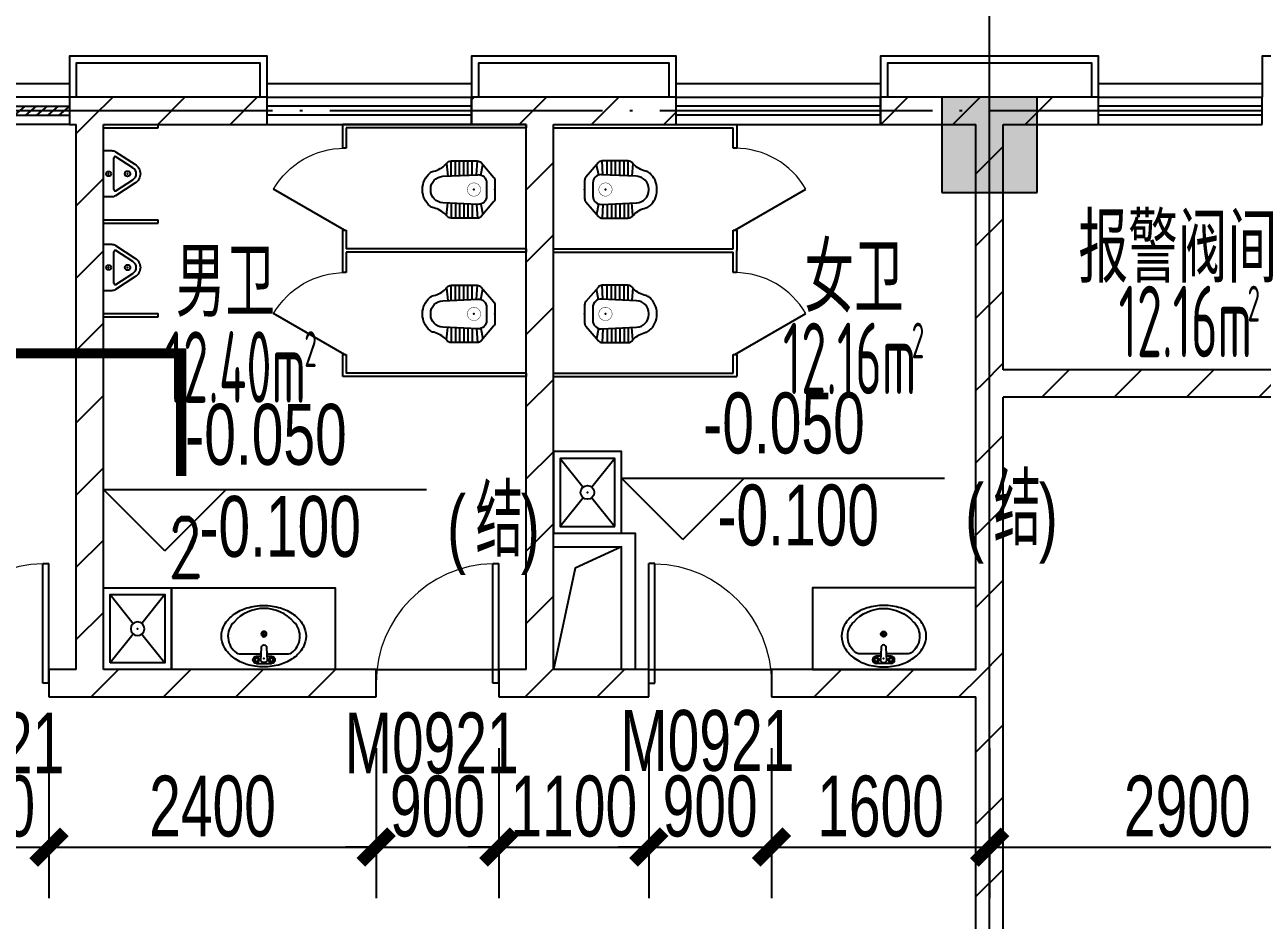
# Model space of a CAD drawing. Extents: x 1821501 to 1914341, y 446160 to 501460.
# Drawn here: x 1849563 to 1858641, y 484672 to 491241 of the extents above; entities that cross this region are included whole.
import ezdxf

# ---------------------------------------------------------------- set-up
doc = ezdxf.new("R2010")
doc.units = 0
doc.header["$LTSCALE"] = 1000
doc.linetypes.add('11#平面图$0$DOTE', pattern=[2.42, 2, -0.2, 0.02, -0.2])
doc.layers.get('0').update_dxf_attribs({"linetype": 'CONTINUOUS'})
doc.layers.get('Defpoints').update_dxf_attribs({"linetype": 'CONTINUOUS'})
for name, color, linetype in [('11#平面图$0$A-Anno-Dims', 3, 'CONTINUOUS'), ('11#平面图$0$A-Anno-Levl', 201, 'CONTINUOUS'), ('11#平面图$0$A-Anno-Note', 241, 'CONTINUOUS'), ('11#平面图$0$A-Grid', 222, '11#平面图$0$DOTE'), ('11#平面图$0$A-Grid-Iden', 11, 'CONTINUOUS'), ('11#平面图$0$A-Roof', 131, 'CONTINUOUS'), ('11#平面图$0$A-Wall-Patt', 13, 'CONTINUOUS'), ('11#平面图$0$AX-3-WALL-HXT-P03、P05、P07$0$X-Asst-Patt-Pstn', 3, 'CONTINUOUS'), ('11#平面图$0$PUB_HATCH', 8, 'CONTINUOUS'), ('11#平面图$0$S-Cols', 90, 'CONTINUOUS'), ('11#平面图$0$WALL', 2, 'CONTINUOUS'), ('11#平面图$0$WINDOW', 4, 'CONTINUOUS'), ('11#平面图$0$WINDOW_TEXT', 7, 'CONTINUOUS')]:
    doc.layers.add(name, color=color, linetype=linetype)
doc.layers.add('11#平面图$0$尺寸标注-柱', color=3, linetype='CONTINUOUS', lineweight=18)
doc.styles.add('11#平面图$0$_TCH_DIM', font='JZFZ_ENA', dxfattribs={"width": 0.7, "bigfont": 'JZFZ_CNB'})
doc.styles.add('11#平面图$0$_TCH_DIM_T3', font='JZFZ_ENA', dxfattribs={"width": 0.7, "bigfont": 'JZFZ_CNB'})
doc.styles.add('11#平面图$0$_TCH_LABEL', font='ROMAND', dxfattribs={"width": 0.7, "height": 5, "bigfont": 'JZFZ_CNB'})
doc.styles.add('11#平面图$0$_TCH_WINDOW', font='JZFZ_ENA', dxfattribs={"width": 0.7, "height": 5, "bigfont": 'JZFZ_CNB'})
doc.styles.add('11#平面图$0$STANDARD', font='GBENOR', dxfattribs={"bigfont": 'GBCBIG'})
doc.dimstyles.new('11#平面图$0$_TCH_ARCH&&150', dxfattribs={"dimtxt": 446.25, "dimasz": 225, "dimexe": 375, "dimexo": 375, "dimgap": 75, "dimtad": 1, "dimdec": 0, "dimzin": 0, "dimdsep": 46, "dimtxsty": '11#平面图$0$_TCH_DIM_T3', "dimblk": '11#平面图$0$_ArchTick', "dimcen": 0.09, "dimclrt": 7, "dimazin": 2, "dimtfac": 1, "dimtdec": 0, "dimtix": 1, "dimtmove": 2, "dimatfit": 3, "dimtolj": 1, "dimtzin": 0, "dimarcsym": 0})
pattern_1 = [(45, (0, 269.27), (-265.16515, 265.16515), [])]

# ---------------------------------------------------------------- blocks, each defined once
blk = doc.blocks.new('11#平面图$0$_ArchTick')
at = {"color": 0, "linetype": 'ByBlock', "const_width": 0.4}
blk.add_lwpolyline([(-0.5, -0.5), (0.5, 0.5)], dxfattribs=at)
blk = doc.blocks.new('*D308')
at = {"layer": '11#平面图$0$A-Grid-Iden', "color": 0, "lineweight": -2, "transparency": 16777216}
for p, q in [((1848240.6, 490985.5), (1848240.6, 494735.5)), ((1856640.6, 490985.5), (1856640.6, 494735.5)), ((1848240.6, 494360.5), (1856640.6, 494360.5))]:
    blk.add_line(p, q, dxfattribs=at)
at = {"layer": 'Defpoints', "color": 0, "transparency": 16777216}
for p in [(1856640.6, 494360.5), (1848240.6, 490610.5), (1856640.6, 490610.5)]:
    blk.add_point(p, dxfattribs=at)
at = {"layer": '11#平面图$0$A-Grid-Iden', "color": 0, "lineweight": -2, "transparency": 16777216, "xscale": 225, "yscale": 225, "zscale": 225, "rotation": 180}
blk.add_blockref('11#平面图$0$_ArchTick', (1848240.6, 494360.5), dxfattribs=at)
at = {"layer": '11#平面图$0$A-Grid-Iden', "color": 0, "lineweight": -2, "transparency": 16777216, "xscale": 225, "yscale": 225, "zscale": 225}
blk.add_blockref('11#平面图$0$_ArchTick', (1856640.6, 494360.5), dxfattribs=at)
at = {"layer": '11#平面图$0$A-Grid-Iden', "color": 7, "transparency": 16777216, "insert": (1852440.6, 494658.6), "char_height": 446.25, "attachment_point": 5, "style": '11#平面图$0$_TCH_DIM_T3'}
blk.add_mtext('\\A1;8400', dxfattribs=at)
blk = doc.blocks.new('*D309')
at = {"layer": '11#平面图$0$A-Grid-Iden', "color": 0, "lineweight": -2, "transparency": 16777216}
for p, q in [((1856640.6, 490985.5), (1856640.6, 494735.5)), ((1865040.6, 490985.5), (1865040.6, 494735.5)), ((1856640.6, 494360.5), (1865040.6, 494360.5))]:
    blk.add_line(p, q, dxfattribs=at)
at = {"layer": 'Defpoints', "color": 0, "transparency": 16777216}
for p in [(1865040.6, 494360.5), (1856640.6, 490610.5), (1865040.6, 490610.5)]:
    blk.add_point(p, dxfattribs=at)
at = {"layer": '11#平面图$0$A-Grid-Iden', "color": 0, "lineweight": -2, "transparency": 16777216, "xscale": 225, "yscale": 225, "zscale": 225, "rotation": 180}
blk.add_blockref('11#平面图$0$_ArchTick', (1856640.6, 494360.5), dxfattribs=at)
at = {"layer": '11#平面图$0$A-Grid-Iden', "color": 0, "lineweight": -2, "transparency": 16777216, "xscale": 225, "yscale": 225, "zscale": 225}
blk.add_blockref('11#平面图$0$_ArchTick', (1865040.6, 494360.5), dxfattribs=at)
at = {"layer": '11#平面图$0$A-Grid-Iden', "color": 7, "transparency": 16777216, "insert": (1860840.6, 494658.6), "char_height": 446.25, "attachment_point": 5, "style": '11#平面图$0$_TCH_DIM_T3'}
blk.add_mtext('\\A1;8400', dxfattribs=at)
blk = doc.blocks.new('*D316')
at = {"layer": '11#平面图$0$A-Grid-Iden', "color": 0, "lineweight": -2, "transparency": 16777216}
for p, q in [((1831340.6, 491360.5), (1831340.6, 495935.5)), ((1907140.6, 491360.5), (1907140.6, 495935.5)), ((1831340.6, 495560.5), (1907140.6, 495560.5))]:
    blk.add_line(p, q, dxfattribs=at)
at = {"layer": 'Defpoints', "color": 0, "transparency": 16777216}
for p in [(1907140.6, 495560.5), (1831340.6, 490985.5), (1907140.6, 490985.5)]:
    blk.add_point(p, dxfattribs=at)
at = {"layer": '11#平面图$0$A-Grid-Iden', "color": 0, "lineweight": -2, "transparency": 16777216, "xscale": 225, "yscale": 225, "zscale": 225, "rotation": 180}
blk.add_blockref('11#平面图$0$_ArchTick', (1831340.6, 495560.5), dxfattribs=at)
at = {"layer": '11#平面图$0$A-Grid-Iden', "color": 0, "lineweight": -2, "transparency": 16777216, "xscale": 225, "yscale": 225, "zscale": 225}
blk.add_blockref('11#平面图$0$_ArchTick', (1907140.6, 495560.5), dxfattribs=at)
at = {"layer": '11#平面图$0$A-Grid-Iden', "color": 7, "transparency": 16777216, "insert": (1869240.6, 495858.6), "char_height": 446.25, "attachment_point": 5, "style": '11#平面图$0$_TCH_DIM_T3'}
blk.add_mtext('\\A1;75800', dxfattribs=at)
blk = doc.blocks.new('11#平面图$0$$TCHSYS$DOOR2D')
for p, q in [((0.45, 0.975), (0.5, 0.975)), ((0.45, 0), (0.45, 0.975)), ((0.5, 0), (0.5, 0.975)), ((0.5, 0), (0.45, 0))]:
    blk.add_line(p, q)
at = {"lineweight": 13}
blk.add_arc((0.475, 0), 0.975, 91.4693, 180, dxfattribs=at)
blk = doc.blocks.new('11#平面图$0$$TCHSYS$WIN2D')
for p, q in [((-0.5, 0.5), (0.5, 0.5)), ((-0.5, 0.5), (-0.5, -0.5)), ((0.5, 0.5), (0.5, -0.5)), ((0.5, 0.1667), (-0.5, 0.1667)), ((0.5, -0.1667), (-0.5, -0.1667)), ((-0.5, -0.5), (0.5, -0.5))]:
    blk.add_line(p, q)
blk = doc.blocks.new('11#平面图$0$$WINLIB2D$00000039')
at = {"color": 0}
for points in [[(-0.5, 0.5), (-0.5, -0.5)], [(0.5, 0.5), (-0.5, 0.5)], [(0.5, -0.5), (0.5, 0.5)], [(-0.5, 0.1667), (0.5, 0.1667)], [(-0.3839, -0.1667), (-0.448, 0.1667)], [(-0.3159, -0.1667), (-0.38, 0.1667)], [(-0.2479, -0.1667), (-0.312, 0.1667)], [(-0.1799, -0.1667), (-0.244, 0.1667)], [(-0.1119, -0.1667), (-0.176, 0.1667)], [(-0.0439, -0.1667), (-0.108, 0.1667)], [(0.0241, -0.1667), (-0.04, 0.1667)], [(0.0921, -0.1667), (0.028, 0.1667)], [(0.16, -0.1667), (0.0959, 0.1667)], [(0.228, -0.1667), (0.1639, 0.1667)], [(0.296, -0.1667), (0.2319, 0.1667)], [(0.364, -0.1667), (0.2999, 0.1667)], [(0.432, -0.1667), (0.3679, 0.1667)], [(0.5, -0.1667), (0.4359, 0.1667)], [(-0.4519, -0.1667), (-0.5, 0.0836)], [(-0.5, -0.1667), (0.5, -0.1667)], [(0.5, -0.5), (-0.5, -0.5)]]:
    blk.add_lwpolyline(points, dxfattribs=at)
blk = doc.blocks.new('11#平面图$0$A$C7CF12DCB')
at = {"layer": '11#平面图$0$A-Wall-Patt'}
blk.add_hatch(color=256, dxfattribs=at).paths.add_polyline_path([(25650, 33800), (24950, 33800), (24950, 33100), (25650, 33100)])
at = {"layer": '11#平面图$0$S-Cols'}
for p, q in [((25650, 33800), (24950, 33800)), ((24950, 33800), (24950, 33100)), ((25650, 33100), (25650, 33800)), ((24950, 33100), (25650, 33100))]:
    blk.add_line(p, q, dxfattribs=at)
blk = doc.blocks.new('*D262')
at = {"layer": '11#平面图$0$A-Anno-Dims', "color": 0, "lineweight": -2, "transparency": 16777216}
for p, q in [((28259.1, 34250), (28259.1, 33148.2)), ((31159.1, 34250), (31159.1, 33148.2)), ((28259.1, 33523.2), (31159.1, 33523.2))]:
    blk.add_line(p, q, dxfattribs=at)
at = {"layer": 'Defpoints', "color": 0, "transparency": 16777216}
for p in [(28259.1, 34625), (31159.1, 34625), (31159.1, 33523.2)]:
    blk.add_point(p, dxfattribs=at)
at = {"layer": '11#平面图$0$A-Anno-Dims', "color": 0, "lineweight": -2, "transparency": 16777216, "xscale": 225, "yscale": 225, "zscale": 225, "rotation": 180}
blk.add_blockref('11#平面图$0$_ArchTick', (28259.1, 33523.2), dxfattribs=at)
at = {"layer": '11#平面图$0$A-Anno-Dims', "color": 0, "lineweight": -2, "transparency": 16777216, "xscale": 225, "yscale": 225, "zscale": 225}
blk.add_blockref('11#平面图$0$_ArchTick', (31159.1, 33523.2), dxfattribs=at)
at = {"layer": '11#平面图$0$A-Anno-Dims', "color": 7, "transparency": 16777216, "insert": (29709.1, 33821.3), "char_height": 446.25, "attachment_point": 5, "style": '11#平面图$0$_TCH_DIM_T3'}
blk.add_mtext('\\A1;2900', dxfattribs=at)
blk = doc.blocks.new('*D263')
at = {"layer": '11#平面图$0$A-Anno-Dims', "color": 0, "lineweight": -2, "transparency": 16777216}
for p, q in [((26659.2, 34250), (26659.2, 33148.2)), ((28259.1, 34250), (28259.1, 33148.2)), ((26659.2, 33523.2), (28259.1, 33523.2))]:
    blk.add_line(p, q, dxfattribs=at)
at = {"layer": 'Defpoints', "color": 0, "transparency": 16777216}
for p in [(26659.2, 34625), (28259.1, 34625), (28259.1, 33523.2)]:
    blk.add_point(p, dxfattribs=at)
at = {"layer": '11#平面图$0$A-Anno-Dims', "color": 0, "lineweight": -2, "transparency": 16777216, "xscale": 225, "yscale": 225, "zscale": 225, "rotation": 180}
blk.add_blockref('11#平面图$0$_ArchTick', (26659.2, 33523.2), dxfattribs=at)
at = {"layer": '11#平面图$0$A-Anno-Dims', "color": 0, "lineweight": -2, "transparency": 16777216, "xscale": 225, "yscale": 225, "zscale": 225}
blk.add_blockref('11#平面图$0$_ArchTick', (28259.1, 33523.2), dxfattribs=at)
at = {"layer": '11#平面图$0$A-Anno-Dims', "color": 7, "transparency": 16777216, "insert": (27459.2, 33821.3), "char_height": 446.25, "attachment_point": 5, "style": '11#平面图$0$_TCH_DIM_T3'}
blk.add_mtext('\\A1;1600', dxfattribs=at)
blk = doc.blocks.new('*D264')
at = {"layer": '11#平面图$0$A-Anno-Dims', "color": 0, "lineweight": -2, "transparency": 16777216}
for p, q in [((25759.2, 34250), (25759.2, 33148.2)), ((26659.2, 34250), (26659.2, 33148.2)), ((25759.2, 33523.2), (25534.2, 33523.2)), ((25759.2, 33523.2), (26659.2, 33523.2)), ((26659.2, 33523.2), (26884.2, 33523.2))]:
    blk.add_line(p, q, dxfattribs=at)
at = {"layer": 'Defpoints', "color": 0, "transparency": 16777216}
for p in [(25759.2, 34625), (26659.2, 34625), (26659.2, 33523.2)]:
    blk.add_point(p, dxfattribs=at)
at = {"layer": '11#平面图$0$A-Anno-Dims', "color": 0, "lineweight": -2, "transparency": 16777216, "xscale": 225, "yscale": 225, "zscale": 225}
blk.add_blockref('11#平面图$0$_ArchTick', (25759.2, 33523.2), dxfattribs=at)
at = {"layer": '11#平面图$0$A-Anno-Dims', "color": 0, "lineweight": -2, "transparency": 16777216, "xscale": 225, "yscale": 225, "zscale": 225, "rotation": 180}
blk.add_blockref('11#平面图$0$_ArchTick', (26659.2, 33523.2), dxfattribs=at)
at = {"layer": '11#平面图$0$A-Anno-Dims', "color": 7, "transparency": 16777216, "insert": (26209.2, 33821.3), "char_height": 446.25, "attachment_point": 5, "style": '11#平面图$0$_TCH_DIM_T3'}
blk.add_mtext('\\A1;900', dxfattribs=at)
blk = doc.blocks.new('*D265')
at = {"layer": '11#平面图$0$A-Anno-Dims', "color": 0, "lineweight": -2, "transparency": 16777216}
for p, q in [((24659.1, 34250), (24659.1, 33148.2)), ((25759.2, 34250), (25759.2, 33148.2)), ((24659.1, 33523.2), (24434.1, 33523.2)), ((24659.1, 33523.2), (25759.2, 33523.2)), ((25759.2, 33523.2), (25984.2, 33523.2))]:
    blk.add_line(p, q, dxfattribs=at)
at = {"layer": 'Defpoints', "color": 0, "transparency": 16777216}
for p in [(24659.1, 34625), (25759.2, 34625), (25759.2, 33523.2)]:
    blk.add_point(p, dxfattribs=at)
at = {"layer": '11#平面图$0$A-Anno-Dims', "color": 0, "lineweight": -2, "transparency": 16777216, "xscale": 225, "yscale": 225, "zscale": 225}
blk.add_blockref('11#平面图$0$_ArchTick', (24659.1, 33523.2), dxfattribs=at)
at = {"layer": '11#平面图$0$A-Anno-Dims', "color": 0, "lineweight": -2, "transparency": 16777216, "xscale": 225, "yscale": 225, "zscale": 225, "rotation": 180}
blk.add_blockref('11#平面图$0$_ArchTick', (25759.2, 33523.2), dxfattribs=at)
at = {"layer": '11#平面图$0$A-Anno-Dims', "color": 7, "transparency": 16777216, "insert": (25209.2, 33821.3), "char_height": 446.25, "attachment_point": 5, "style": '11#平面图$0$_TCH_DIM_T3'}
blk.add_mtext('\\A1;1100', dxfattribs=at)
blk = doc.blocks.new('*D266')
at = {"layer": '11#平面图$0$A-Anno-Dims', "color": 0, "lineweight": -2, "transparency": 16777216}
for p, q in [((23759.1, 34250), (23759.1, 33148.2)), ((24659.1, 34250), (24659.1, 33148.2)), ((23759.1, 33523.2), (23534.1, 33523.2)), ((23759.1, 33523.2), (24659.1, 33523.2)), ((24659.1, 33523.2), (24884.1, 33523.2))]:
    blk.add_line(p, q, dxfattribs=at)
at = {"layer": 'Defpoints', "color": 0, "transparency": 16777216}
for p in [(23759.1, 34625), (24659.1, 34625), (24659.1, 33523.2)]:
    blk.add_point(p, dxfattribs=at)
at = {"layer": '11#平面图$0$A-Anno-Dims', "color": 0, "lineweight": -2, "transparency": 16777216, "xscale": 225, "yscale": 225, "zscale": 225}
blk.add_blockref('11#平面图$0$_ArchTick', (23759.1, 33523.2), dxfattribs=at)
at = {"layer": '11#平面图$0$A-Anno-Dims', "color": 0, "lineweight": -2, "transparency": 16777216, "xscale": 225, "yscale": 225, "zscale": 225, "rotation": 180}
blk.add_blockref('11#平面图$0$_ArchTick', (24659.1, 33523.2), dxfattribs=at)
at = {"layer": '11#平面图$0$A-Anno-Dims', "color": 7, "transparency": 16777216, "insert": (24209.1, 33821.3), "char_height": 446.25, "attachment_point": 5, "style": '11#平面图$0$_TCH_DIM_T3'}
blk.add_mtext('\\A1;900', dxfattribs=at)
blk = doc.blocks.new('*D267')
at = {"layer": '11#平面图$0$A-Anno-Dims', "color": 0, "lineweight": -2, "transparency": 16777216}
for p, q in [((21359.1, 34250), (21359.1, 33148.2)), ((23759.1, 34250), (23759.1, 33148.2)), ((21359.1, 33523.2), (23759.1, 33523.2))]:
    blk.add_line(p, q, dxfattribs=at)
at = {"layer": 'Defpoints', "color": 0, "transparency": 16777216}
for p in [(21359.1, 34625), (23759.1, 34625), (23759.1, 33523.2)]:
    blk.add_point(p, dxfattribs=at)
at = {"layer": '11#平面图$0$A-Anno-Dims', "color": 0, "lineweight": -2, "transparency": 16777216, "xscale": 225, "yscale": 225, "zscale": 225, "rotation": 180}
blk.add_blockref('11#平面图$0$_ArchTick', (21359.1, 33523.2), dxfattribs=at)
at = {"layer": '11#平面图$0$A-Anno-Dims', "color": 0, "lineweight": -2, "transparency": 16777216, "xscale": 225, "yscale": 225, "zscale": 225}
blk.add_blockref('11#平面图$0$_ArchTick', (23759.1, 33523.2), dxfattribs=at)
at = {"layer": '11#平面图$0$A-Anno-Dims', "color": 7, "transparency": 16777216, "insert": (22559.1, 33821.3), "char_height": 446.25, "attachment_point": 5, "style": '11#平面图$0$_TCH_DIM_T3'}
blk.add_mtext('\\A1;2400', dxfattribs=at)
blk = doc.blocks.new('*D268')
at = {"layer": '11#平面图$0$A-Anno-Dims', "color": 0, "lineweight": -2, "transparency": 16777216}
for p, q in [((20459.1, 34250), (20459.1, 33148.2)), ((21359.1, 34250), (21359.1, 33148.2)), ((20459.1, 33523.2), (20234.1, 33523.2)), ((20459.1, 33523.2), (21359.1, 33523.2)), ((21359.1, 33523.2), (21584.1, 33523.2))]:
    blk.add_line(p, q, dxfattribs=at)
at = {"layer": 'Defpoints', "color": 0, "transparency": 16777216}
for p in [(20459.1, 34625), (21359.1, 34625), (21359.1, 33523.2)]:
    blk.add_point(p, dxfattribs=at)
at = {"layer": '11#平面图$0$A-Anno-Dims', "color": 0, "lineweight": -2, "transparency": 16777216, "xscale": 225, "yscale": 225, "zscale": 225}
blk.add_blockref('11#平面图$0$_ArchTick', (20459.1, 33523.2), dxfattribs=at)
at = {"layer": '11#平面图$0$A-Anno-Dims', "color": 0, "lineweight": -2, "transparency": 16777216, "xscale": 225, "yscale": 225, "zscale": 225, "rotation": 180}
blk.add_blockref('11#平面图$0$_ArchTick', (21359.1, 33523.2), dxfattribs=at)
at = {"layer": '11#平面图$0$A-Anno-Dims', "color": 7, "transparency": 16777216, "insert": (20909.1, 33821.3), "char_height": 446.25, "attachment_point": 5, "style": '11#平面图$0$_TCH_DIM_T3'}
blk.add_mtext('\\A1;900', dxfattribs=at)
blk = doc.blocks.new('11#平面图$0$A$C39280DA7')
at = {"layer": '11#平面图$0$A-Anno-Note', "style": '11#平面图$0$STANDARD'}
for s, p in [('报警阀间', (22117.5, 19474.3)), ('女卫', (20106.9, 19255.4)), ('男卫', (15496.3, 19224.5))]:
    blk.add_text(s, height=506.38, dxfattribs=at).set_placement(p)
at = {"layer": '11#平面图$0$A-Anno-Note', "style": '11#平面图$0$STANDARD', "width": 0.6}
for s, height, p in [('12.16m', 525, (22413.1, 18928)), ('2', 262.5, (23358.1, 19190.5)), ('12.16m', 525, (19950.2, 18657.2)), ('2', 262.5, (20895.2, 18919.7)), ('12.40m', 525, (15416.4, 18593.8)), ('2', 262.5, (16440.1, 18856.3))]:
    blk.add_text(s, height=height, dxfattribs=at).set_placement(p)
blk = doc.blocks.new('11#平面图$0$$lvtry$00000191')
at = {"color": 0}
for p, q in [((-250, -50, 0), (-39, -218.8, 0)), ((39, -218.8, 0), (250, -50, 0)), ((-250, -450, 0), (-39, -281.2, 0)), ((39, -281.2, 0), (250, -450, 0))]:
    blk.add_line(p, q, dxfattribs=at)
at = {"color": 0, "elevation": 0}
for points in [[(300, 0), (-300, 0), (-300, -500), (300, -500)], [(250, -50), (-250, -50), (-250, -450), (250, -450)]]:
    blk.add_lwpolyline(points, close=True, dxfattribs=at)
at = {"color": 0}
blk.add_circle((0, -250, 0), 50, dxfattribs=at)
blk.add_point((0, -250, 0), dxfattribs=at)
blk = doc.blocks.new('11#平面图$0$$lvtry$00000205')
at = {"color": 0}
for p, q in [((-106.4, -102.8), (-181.9, -87.7)), ((48.2, -60), (-48.2, -60)), ((106.4, -102.8), (181.9, -87.7)), ((-108.6, -133.5), (-210, -128)), ((-107.1, -165.6), (-210, -165.6)), ((-109.1, -123.9), (-97, -381.5)), ((97, -381.5), (109.1, -123.9)), ((107.1, -165.6), (210, -165.6)), ((108.6, -133.5), (210, -128)), ((-105.7, -196.5), (-210, -196.5)), ((-104.2, -227.4), (-210, -227.4)), ((-102.8, -258.3), (-210, -258.3)), ((102.8, -258.3), (210, -258.3)), ((104.2, -227.4), (210, -227.4)), ((105.7, -196.5), (210, -196.5)), ((-101.3, -289.2), (-210, -289.2)), ((-99.9, -320.1), (-210, -320.1)), ((-190.7, -354.4), (-98.7, -345.4)), ((190.7, -354.4), (98.7, -345.4)), ((99.9, -320.1), (210, -320.1)), ((101.3, -289.2), (210, -289.2)), ((-4.3, -470), (4.3, -470))]:
    blk.add_line(p, q, dxfattribs=at)
blk.add_lwpolyline([(184.4, -359.6, -0.046574), (190.7, -354.4, 0.248797), (210, -318.1), (210, -128.3, 0.218491), (197.5, -101.1), (90.1, -8.7, 0.179479), (66.7, 0), (-66.7, 0, 0.179479), (-90.1, -8.7), (-197.5, -101.1, 0.218491), (-210, -128.3), (-210, -318.1, 0.248797), (-190.7, -354.4, -0.046574), (-184.4, -359.6, -0.139709), (-134.8, -448, 0.12003), (-120, -477, 0.218108), (-4.3, -530), (4.3, -530, 0.218108), (120, -477, 0.12003), (134.8, -448, -0.139709)], format="xyb", close=True, dxfattribs=at)
at = {"color": 0, "const_width": 3}
blk.add_lwpolyline([(48.6, -152.7, 1), (-48.6, -152.7, 1)], format="xyb", close=True, dxfattribs=at)
at = {"color": 0}
for centre, radius, start, end in [((-48.2, -121), 61, 90, 182.693), ((48.2, -121), 61, 357.307, 90), ((-4.3, -377.2), 92.8, 182.693, 270), ((4.3, -377.2), 92.8, 270, 357.307)]:
    blk.add_arc(centre, radius, start, end, dxfattribs=at)
for p in [(0, 0), (0, -152.7)]:
    blk.add_point(p, dxfattribs=at)
blk = doc.blocks.new('11#平面图$0$$lvtry$00000196')
at = {"color": 0}
for points in [[(219.4, -384.7, 0.106486), (288.5, -307.6, 0.130324), (310.3, -225.4, 0.130324), (288.5, -143.1, 0.106486), (219.4, -66, 0.084172), (122.7, -18.1, 0.073176), (0, 0, 0.073176), (-122.7, -18.1, 0.084172), (-219.4, -66, 0.106486), (-288.5, -143.1, 0.130324), (-310.3, -225.4, 0.130324), (-288.5, -307.6, 0.106486), (-219.4, -384.7, 0.084172), (-122.7, -432.7, 0.073176), (0, -450.7, 0.073176), (122.7, -432.7, 0.084172)], [(-21.8, -44.3), (-17.3, -142, 1), (21, -142), (25.6, -44.3, 0.493794)]]:
    blk.add_lwpolyline(points, format="xyb", close=True, dxfattribs=at)
for points in [[(-52.4, -25.1), (56.2, -25.1)], [(-52.4, -78), (-20.3, -78)], [(24, -78), (56.2, -78)]]:
    blk.add_lwpolyline(points, dxfattribs=at)
for points in [[(-217.8, -329.4, -0.467303), (-199.2, -102.7, -0.154885), (-179, -96.3), (-17.3, -96.3, -0.154885)], [(21, -96.3), (182.8, -96.3, -0.154885), (203, -102.7, -0.467303), (221.6, -329.4, -0.210278), (1.9, -429.5, -0.210278), (-217.8, -329.4, -0.467303)]]:
    blk.add_lwpolyline(points, format="xyb", dxfattribs=at)
for centre, radius in [((-52.4, -51.6), 19.4), ((-52.4, -51.6), 12.6), ((56.2, -51.6), 19.4), ((56.2, -51.6), 12.6), ((1.9, -241), 19.7), ((1.9, -241), 14.7)]:
    blk.add_circle(centre, radius, dxfattribs=at)
for centre, start, end in [((-52.4, -51.6), 90, 270), ((56.2, -51.6), 270, 90)]:
    blk.add_arc(centre, 26.5, start, end, dxfattribs=at)
for p in [(1.9, -62.4), (1.9, -241)]:
    blk.add_point(p, dxfattribs=at)
blk = doc.blocks.new('11#平面图$0$$lvtry$00000221')
at = {"color": 0}
for p, q in [((-115.8, -76, 0), (115.8, -76, 0)), ((-124.2, -91.5, 0), (-43.3, -215.6, 0)), ((43.3, -215.6, 0), (124.2, -91.5, 0))]:
    blk.add_line(p, q, dxfattribs=at)
at = {"color": 0, "elevation": 0}
blk.add_lwpolyline([(69.3, -230.6, -0.57735), (-69.3, -230.6), (-161.9, -88.4, -0.145378), (-170, -61.1), (-170, 0), (170, 0), (170, -61.1, -0.145378), (161.9, -88.4)], format="xyb", close=True, dxfattribs=at)
at = {"color": 0}
for centre, radius in [((0, -38, 0), 17.7), ((0, -177, 0), 20)]:
    blk.add_circle(centre, radius, dxfattribs=at)
for centre, radius, start, end in [((-115.8, -86, 0), 10, 90, 213.0863), ((115.8, -86, 0), 10, 326.9137, 90), ((0, -190.6, 0), 50, 210, 330)]:
    blk.add_arc(centre, radius, start, end, dxfattribs=at)
for p in [(0, -38, 0), (0, -177, 0)]:
    blk.add_point(p, dxfattribs=at)
blk = doc.blocks.new('11#平面图$0$$TCHSYS$APDOOR2D')
blk.add_line((0.5, 0), (0, 0.866))
at = {"lineweight": 13}
blk.add_arc((0.5, 0), 1, 120, 180, dxfattribs=at)
blk = doc.blocks.new('11#平面图$0$A$C0DB02D6A')
at = {"layer": '11#平面图$0$A-Roof'}
blk.add_line((3121.7, 3481.2), (3121.7, 2981.2), dxfattribs=at)
for points in [[(3021.7, 3481.2), (3021.7, 2881.2), (4021.7, 2881.2)], [(4021.7, 2981.2), (3121.7, 2981.2), (3278.4, 3322.1), (4021.7, 3481.2)]]:
    blk.add_lwpolyline(points, dxfattribs=at)
at = {"layer": '11#平面图$0$AX-3-WALL-HXT-P03、P05、P07$0$X-Asst-Patt-Pstn'}
for p, q in [((21.7, 6781.2), (21.7, 6381.2)), ((46.7, 6781.2), (21.7, 6781.2)), ((46.7, 6781.2), (46.7, 6381.2)), ((721.7, 6781.2), (721.7, 6381.2)), ((746.7, 6781.2), (721.7, 6781.2)), ((746.7, 6781.2), (746.7, 6381.2)), ((1409.2, 6781.1), (1409.1, 6381.1)), ((1434.2, 6781.1), (1409.2, 6781.1)), ((1434.2, 6781.1), (1434.1, 6381.1)), ((46.7, 6381.2), (21.7, 6381.2)), ((746.7, 6381.2), (721.7, 6381.2)), ((1434.1, 6381.1), (1409.1, 6381.1)), ((21.7, 3681.2), (21.8, 5025.9)), ((196.8, 5025.9), (21.8, 5025.9)), ((46.7, 3681.2), (46.8, 5000.9)), ((46.8, 5000.9), (196.8, 5000.9)), ((196.8, 5000.9), (196.8, 5025.9)), ((946.8, 5026), (796.8, 5026)), ((796.8, 5026), (796.8, 5001)), ((796.8, 5001), (934.4, 5001)), ((934.3, 3681.2), (934.4, 5001)), ((1109.4, 5025.9), (946.9, 5025.9)), ((959.3, 3681.2), (959.4, 5000.9)), ((959.4, 5000.9), (1109.4, 5000.9)), ((1109.4, 5000.9), (1109.4, 5025.9)), ((1871.9, 5025.9), (1709.4, 5025.9)), ((1709.4, 5025.9), (1709.4, 5000.9)), ((1709.4, 5000.9), (1846.9, 5000.9)), ((1846.9, 3681.1), (1846.9, 5000.9)), ((1871.9, 3681.1), (1871.9, 5025.9)), ((21.7, 3681.2), (46.7, 3681.2)), ((934.3, 3681.2), (959.3, 3681.2)), ((1846.9, 3681.1), (1871.9, 3681.1)), ((21.7, 3481.2), (21.8, 2136.5)), ((46.7, 3481.2), (21.7, 3481.2)), ((46.7, 3481.2), (46.8, 2161.5)), ((934.3, 3481.3), (934.4, 2161.5)), ((959.3, 3481.3), (934.3, 3481.3)), ((959.3, 3481.3), (959.4, 2161.6)), ((1846.9, 3481.3), (1846.9, 2161.5)), ((1871.9, 3481.3), (1846.9, 3481.3)), ((1871.9, 3481.3), (1871.9, 2136.5)), ((21.8, 2136.5), (196.8, 2136.5)), ((196.8, 2161.5), (46.8, 2161.5)), ((196.8, 2136.5), (196.8, 2161.5)), ((934.4, 2161.5), (796.8, 2161.5)), ((796.8, 2161.5), (796.8, 2136.5)), ((796.8, 2136.5), (946.8, 2136.5)), ((946.9, 2136.6), (1109.4, 2136.6)), ((1109.4, 2161.6), (959.4, 2161.6)), ((1109.4, 2136.6), (1109.4, 2161.6)), ((1846.9, 2161.5), (1709.4, 2161.5)), ((1709.4, 2161.5), (1709.4, 2136.5)), ((1709.4, 2136.5), (1871.9, 2136.5))]:
    blk.add_line(p, q, dxfattribs=at)
for points in [[(4021.7, 5081.2), (4021.7, 6281.2), (3421.7, 6281.2), (3421.7, 5081.2)], [(4021.7, 1581.2), (4021.7, 381.2), (3421.7, 381.1), (3421.7, 1581.1)]]:
    blk.add_lwpolyline(points, close=True, dxfattribs=at)
at = {"layer": '11#平面图$0$AX-3-WALL-HXT-P03、P05、P07$0$X-Asst-Patt-Pstn', "xscale": -1}
for name, p, rotation in [('11#平面图$0$$lvtry$00000221', (384.2, 6781.3, 0), 359.9960357020659), ('11#平面图$0$$lvtry$00000221', (1071.7, 6781.2, 0), 359.9960357020659), ('11#平面图$0$$lvtry$00000191', (2721.7, 2981.3, 0), 180.0039642979233), ('11#平面图$0$$lvtry$00000205', (499.8, 3251.6), 0.0039642979343965), ('11#平面图$0$$lvtry$00000205', (1412.4, 3251.7), 0.0039642979343965), ('11#平面图$0$$lvtry$00000196', (4001.7, 1056.5), 269.9960357020658)]:
    blk.add_blockref(name, p, dxfattribs=dict(at, rotation=rotation))
at = {"layer": '11#平面图$0$AX-3-WALL-HXT-P03、P05、P07$0$X-Asst-Patt-Pstn'}
for name, p, rotation in [('11#平面图$0$$lvtry$00000191', (3721.7, 6781.2, 0), 359.9960357020767), ('11#平面图$0$$lvtry$00000196', (4001.7, 5605.9), 270.0039642979342), ('11#平面图$0$$lvtry$00000205', (499.8, 3910.8), 179.9960357020656), ('11#平面图$0$$lvtry$00000205', (1412.4, 3910.8), 179.9960357020656)]:
    blk.add_blockref(name, p, dxfattribs=dict(at, rotation=rotation))
at = {"layer": '11#平面图$0$WINDOW', "xscale": 600, "zscale": 600}
for p, yscale, rotation in [((496.8, 5013.5), 600, 0.0039642979300906), ((1409.4, 5013.4), 600, 0.0039642979338043), ((496.8, 2149), -600, 359.9960357020699), ((1409.4, 2149.1), -600, 359.9960357020662)]:
    blk.add_blockref('11#平面图$0$$TCHSYS$APDOOR2D', p, dxfattribs=dict(at, yscale=yscale, rotation=rotation))
blk = doc.blocks.new('11#平面图$0$A$C124F583F')
at = {"layer": '11#平面图$0$A-Anno-Dims'}
for p1, p2, picture, middle in [((20459.1, 34625), (21359.1, 34625), '*D268', (20909.1, 33821.3)), ((21359.1, 34625), (23759.1, 34625), '*D267', (22559.1, 33821.3)), ((23759.1, 34625), (24659.1, 34625), '*D266', (24209.1, 33821.3)), ((24659.1, 34625), (25759.2, 34625), '*D265', (25209.2, 33821.3)), ((25759.2, 34625), (26659.2, 34625), '*D264', (26209.2, 33821.3)), ((26659.2, 34625), (28259.1, 34625), '*D263', (27459.2, 33821.3)), ((28259.1, 34625), (31159.1, 34625), '*D262', (29709.1, 33821.3))]:
    dim = blk.add_aligned_dim(p1=p1, p2=p2, distance=-1101.8, dimstyle='11#平面图$0$_TCH_ARCH&&150', dxfattribs=at)
    dim.commit()
    dim.dimension.update_dxf_attribs({"geometry": picture, "text_midpoint": middle})

msp = doc.modelspace()

# ---------------------------------------------------------------- hatches: boundary and pattern name
at = {"layer": '11#平面图$0$PUB_HATCH'}
h = msp.add_hatch(dxfattribs=at)
h.set_pattern_fill('普通砖', color=256, scale=150, style=0)
h.set_pattern_definition(pattern_1)
h.paths.add_polyline_path([(1850040.6, 490710.5), (1849890.6, 490710.5), (1849890.6, 490510.5), (1849940.6, 490510.5), (1850040.6, 490577.2)])
h = msp.add_hatch(dxfattribs=at)
h.set_pattern_fill('普通砖', color=256, scale=150, style=0)
h.set_pattern_definition(pattern_1)
h.paths.add_polyline_path([(1850140.6, 490510.5), (1851340.6, 490510.5), (1851340.6, 490710.5), (1850040.6, 490710.5), (1850040.6, 490577.2)])
h = msp.add_hatch(dxfattribs=at)
h.set_pattern_fill('普通砖', color=256, scale=150, style=0)
h.set_pattern_definition(pattern_1)
h.paths.add_polyline_path([(1853340.6, 490710.5), (1852840.6, 490710.5), (1852840.6, 490510.5), (1853240.6, 490510.5), (1853340.6, 490577.2)])
h = msp.add_hatch(dxfattribs=at)
h.set_pattern_fill('普通砖', color=256, scale=150, style=0)
h.set_pattern_definition(pattern_1)
h.paths.add_polyline_path([(1853440.6, 490510.5), (1854340.6, 490510.5), (1854340.6, 490710.5), (1853340.6, 490710.5), (1853340.6, 490577.2)])
h = msp.add_hatch(dxfattribs=at)
h.set_pattern_fill('普通砖', color=256, scale=150, style=0)
h.set_pattern_definition(pattern_1)
h.paths.add_polyline_path([(1856640.6, 490710.5), (1855840.6, 490710.5), (1855840.6, 490510.5), (1856540.6, 490510.5), (1856640.6, 490577.2)])
h = msp.add_hatch(dxfattribs=at)
h.set_pattern_fill('普通砖', color=256, scale=150, style=0)
h.set_pattern_definition(pattern_1)
h.paths.add_polyline_path([(1856740.6, 490510.5), (1857440.6, 490510.5), (1857440.6, 490710.5), (1856640.6, 490710.5), (1856640.6, 490577.2)])
h = msp.add_hatch(dxfattribs=at)
h.set_pattern_fill('普通砖', color=256, scale=150, style=0)
h.set_pattern_definition(pattern_1)
h.paths.add_polyline_path([(1850040.6, 486443.8), (1850140.6, 486510.5), (1850140.6, 490510.5), (1850040.6, 490577.2), (1849940.6, 490510.5), (1849940.6, 486510.5)])
h = msp.add_hatch(dxfattribs=at)
h.set_pattern_fill('普通砖', color=256, scale=150, style=0)
h.set_pattern_definition(pattern_1)
h.paths.add_polyline_path([(1853340.6, 486443.8), (1853440.6, 486510.5), (1853440.6, 490510.5), (1853340.6, 490577.2), (1853240.6, 490510.5), (1853240.6, 486510.5)])
h = msp.add_hatch(dxfattribs=at)
h.set_pattern_fill('普通砖', color=256, scale=150, style=0)
h.set_pattern_definition(pattern_1)
h.paths.add_polyline_path([(1856674, 488610.5), (1856740.6, 488710.5), (1856740.6, 490510.5), (1856640.6, 490577.2), (1856540.6, 490510.5), (1856540.6, 488610.5)])
h = msp.add_hatch(dxfattribs=at)
h.set_pattern_fill('普通砖', color=256, scale=150, style=0)
h.set_pattern_definition(pattern_1)
h.paths.add_polyline_path([(1859740.6, 488510.5), (1859540.6, 488710.5), (1856740.6, 488710.5), (1856674, 488610.5), (1856740.6, 488510.5)])
h = msp.add_hatch(dxfattribs=at)
h.set_pattern_fill('普通砖', color=256, scale=150, style=0)
h.set_pattern_definition(pattern_1)
h.paths.add_polyline_path([(1856607.3, 486410.5), (1856740.6, 486410.5), (1856740.6, 488510.5), (1856674, 488610.5), (1856540.6, 488610.5), (1856540.6, 486510.5)])
h = msp.add_hatch(dxfattribs=at)
h.set_pattern_fill('普通砖', color=256, scale=150, style=0)
h.set_pattern_definition(pattern_1)
h.paths.add_polyline_path([(1849940.6, 486510.5), (1849740.6, 486510.5), (1849740.6, 486310.5), (1850040.6, 486310.5), (1850040.6, 486443.8)])
h = msp.add_hatch(dxfattribs=at)
h.set_pattern_fill('普通砖', color=256, scale=150, style=0)
h.set_pattern_definition(pattern_1)
h.paths.add_polyline_path([(1850040.6, 486310.5), (1852140.6, 486310.5), (1852140.6, 486510.5), (1850140.6, 486510.5), (1850040.6, 486443.8)])
h = msp.add_hatch(dxfattribs=at)
h.set_pattern_fill('普通砖', color=256, scale=150, style=0)
h.set_pattern_definition(pattern_1)
h.paths.add_polyline_path([(1853240.6, 486510.5), (1853040.6, 486510.5), (1853040.6, 486310.5), (1853340.6, 486310.5), (1853340.6, 486443.8)])
h = msp.add_hatch(dxfattribs=at)
h.set_pattern_fill('普通砖', color=256, scale=150, style=0)
h.set_pattern_definition(pattern_1)
h.paths.add_polyline_path([(1853340.6, 486310.5), (1854140.7, 486310.5), (1854140.7, 486510.5), (1853440.6, 486510.5), (1853340.6, 486443.8)])
h = msp.add_hatch(dxfattribs=at)
h.set_pattern_fill('普通砖', color=256, scale=150, style=0)
h.set_pattern_definition(pattern_1)
h.paths.add_polyline_path([(1856540.6, 486510.5), (1855040.7, 486510.5), (1855040.7, 486310.5), (1856540.6, 486310.5), (1856607.3, 486410.5)])
h = msp.add_hatch(dxfattribs=at)
h.set_pattern_fill('普通砖', color=256, scale=150, style=0)
h.set_pattern_definition(pattern_1)
h.paths.add_polyline_path([(1856607.3, 484410.5), (1856740.6, 484410.5), (1856740.6, 486410.5), (1856607.3, 486410.5), (1856540.6, 486310.5), (1856540.6, 484510.5)])

# ---------------------------------------------------------------- linework, layer by layer
at = {"layer": '11#平面图$0$A-Anno-Dims', "const_width": 75}
msp.add_lwpolyline([(1850710.8, 487931.2), (1850710.8, 488831.2), (1849210.8, 488831.2)], dxfattribs=at)
at = {"layer": '11#平面图$0$A-Anno-Levl'}
for p, q in [((1850590.6, 487381.4), (1850140.6, 487831.4)), ((1850140.6, 487831.4), (1852511.1, 487831.4)), ((1850590.6, 487381.4), (1851040.6, 487831.4)), ((1854390.5, 487464.9), (1853940.5, 487914.9)), ((1853940.5, 487914.9), (1856311, 487914.9)), ((1854390.5, 487464.9), (1854840.5, 487914.9))]:
    msp.add_line(p, q, dxfattribs=at)
at = {"layer": '11#平面图$0$A-Grid'}
for p, q in [((1907040.6, 490610.5), (1831440.6, 490610.5)), ((1856640.6, 450860.5), (1856640.6, 490610.5)), ((1856640.6, 454610.5), (1856640.6, 490610.5))]:
    msp.add_line(p, q, dxfattribs=at)
at = {"layer": '11#平面图$0$A-Grid-Iden'}
msp.add_line((1856640.6, 490610.5), (1856640.6, 496610.5), dxfattribs=at)
at = {"layer": '11#平面图$0$A-Roof'}
for points in [[(1851340.6, 490710.5), (1851340.6, 491010.5), (1849890.6, 491010.5), (1849890.6, 490710.5)], [(1854340.6, 490710.5), (1854340.6, 491010.5), (1852840.6, 491010.5), (1852840.6, 490710.5)], [(1857440.6, 490710.5), (1857440.6, 491010.5), (1855840.6, 491010.5), (1855840.6, 490710.5)], [(1860240.6, 490710.5), (1860240.6, 491010.5), (1858640.6, 491010.5), (1858640.6, 490710.5)], [(1851290.6, 490710.5), (1851290.6, 490960.5), (1849940.6, 490960.5), (1849940.6, 490710.5)], [(1854290.6, 490710.5), (1854290.6, 490960.5), (1852890.6, 490960.5), (1852890.6, 490710.5)], [(1857390.6, 490710.5), (1857390.6, 490960.5), (1855890.6, 490960.5), (1855890.6, 490710.5)], [(1848690.6, 490710.5), (1848690.6, 490810.5), (1849890.6, 490810.5), (1849890.6, 490710.5)], [(1851340.6, 490710.5), (1851340.6, 490810.5), (1852840.6, 490810.5), (1852840.6, 490710.5)], [(1854340.6, 490710.5), (1854340.6, 490810.5), (1855840.6, 490810.5), (1855840.6, 490710.5)], [(1857440.6, 490710.5), (1857440.6, 490810.5), (1858640.6, 490810.5), (1858640.6, 490710.5)]]:
    msp.add_lwpolyline(points, dxfattribs=at)
at = {"layer": '11#平面图$0$WALL'}
for p, q in [((1850040.6, 490710.5), (1849890.6, 490710.5)), ((1849890.6, 490710.5), (1849890.6, 490510.5)), ((1851340.6, 490710.5), (1850040.6, 490710.5)), ((1851340.6, 490510.5), (1851340.6, 490710.5)), ((1853340.6, 490710.5), (1852840.6, 490710.5)), ((1852840.6, 490710.5), (1852840.6, 490510.5)), ((1854340.6, 490710.5), (1853340.6, 490710.5)), ((1854340.6, 490510.5), (1854340.6, 490710.5)), ((1856640.6, 490710.5), (1855840.6, 490710.5)), ((1855840.6, 490710.5), (1855840.6, 490510.5)), ((1857440.6, 490710.5), (1856640.6, 490710.5)), ((1857440.6, 490510.5), (1857440.6, 490710.5)), ((1849890.6, 490510.5), (1849940.6, 490510.5)), ((1849940.6, 486510.5), (1849940.6, 490510.5)), ((1850140.6, 490510.5), (1851340.6, 490510.5)), ((1850140.6, 486510.5), (1850140.6, 490510.5)), ((1852840.6, 490510.5), (1853240.6, 490510.5)), ((1853240.6, 486510.5), (1853240.6, 490510.5)), ((1853440.6, 490510.5), (1854340.6, 490510.5)), ((1853440.6, 486510.5), (1853440.6, 490510.5)), ((1855840.6, 490510.5), (1856540.6, 490510.5)), ((1856540.6, 488610.5), (1856540.6, 490510.5)), ((1856740.6, 488710.5), (1856740.6, 490510.5)), ((1856740.6, 490510.5), (1857440.6, 490510.5)), ((1859540.6, 488710.5), (1856740.6, 488710.5)), ((1856540.6, 486510.5), (1856540.6, 488610.5)), ((1859740.6, 488510.5), (1856740.6, 488510.5)), ((1856740.6, 486410.5), (1856740.6, 488510.5)), ((1849940.6, 486510.5), (1849740.6, 486510.5)), ((1849740.6, 486510.5), (1849740.6, 486310.5)), ((1852140.6, 486510.5), (1850140.6, 486510.5)), ((1852140.6, 486310.5), (1852140.6, 486510.5)), ((1853240.6, 486510.5), (1853040.6, 486510.5)), ((1853040.6, 486510.5), (1853040.6, 486310.5)), ((1854140.7, 486510.5), (1853440.6, 486510.5)), ((1854140.7, 486310.5), (1854140.7, 486510.5)), ((1856540.6, 486510.5), (1855040.7, 486510.5)), ((1855040.7, 486510.5), (1855040.7, 486310.5)), ((1856740.6, 484410.5), (1856740.6, 486410.5)), ((1849740.6, 486310.5), (1850040.6, 486310.5)), ((1850040.6, 486310.5), (1852140.6, 486310.5)), ((1853040.6, 486310.5), (1853340.6, 486310.5)), ((1853340.6, 486310.5), (1854140.7, 486310.5)), ((1855040.7, 486310.5), (1856540.6, 486310.5)), ((1856540.6, 484510.5), (1856540.6, 486310.5))]:
    msp.add_line(p, q, dxfattribs=at)
at = {"layer": '11#平面图$0$WINDOW'}
for p, q in [((1852140.6, 486510.5), (1853040.6, 486510.5)), ((1854140.7, 486510.5), (1855040.7, 486510.5))]:
    msp.add_line(p, q, dxfattribs=at)

# ---------------------------------------------------------------- block references
at = {"layer": '11#平面图$0$A-Anno-Note'}
for name, p in [('11#平面图$0$A$C124F583F', (1828381.5, 451685.5)), ('11#平面图$0$A$C39280DA7', (1835174.5, 469873.8))]:
    msp.add_blockref(name, p, dxfattribs=at)
at = {"layer": '11#平面图$0$A-Anno-Note', "xscale": -1, "rotation": 90}
msp.add_blockref('11#平面图$0$A$C0DB02D6A', (1856921.8, 490532.2), dxfattribs=at)
at = {"layer": '11#平面图$0$WINDOW'}
ref = msp.add_blockref('11#平面图$0$$TCHSYS$WIN2D', (1858040.6, 490610.5), dxfattribs=dict(at, xscale=1200, yscale=-200, zscale=1200))
ref.add_attrib('A', 'C1236', (1857334.1, 492002.8), dxfattribs={"layer": '11#平面图$0$WINDOW_TEXT', "height": 446.25, "style": '11#平面图$0$_TCH_WINDOW', "width": 0.7})
ref = msp.add_blockref('11#平面图$0$$WINLIB2D$00000039', (1849290.6, 490610.5), dxfattribs=dict(at, xscale=1200, yscale=-200, zscale=1200))
ref.add_attrib('A', 'BY1236', (1848457.6, 491973.8), dxfattribs={"layer": '11#平面图$0$WINDOW_TEXT', "height": 446.25, "style": '11#平面图$0$_TCH_WINDOW', "width": 0.7})
ref = msp.add_blockref('11#平面图$0$$TCHSYS$WIN2D', (1852090.6, 490610.5), dxfattribs=dict(at, xscale=1500, yscale=-200, zscale=1500))
ref.add_attrib('A', 'C1536', (1851384.1, 491988.2), dxfattribs={"layer": '11#平面图$0$WINDOW_TEXT', "height": 446.25, "style": '11#平面图$0$_TCH_WINDOW', "width": 0.7})
ref = msp.add_blockref('11#平面图$0$$TCHSYS$WIN2D', (1855090.6, 490610.5), dxfattribs=dict(at, xscale=1500, yscale=-200, zscale=1500))
ref.add_attrib('A', 'C1536', (1854384.1, 491995.4), dxfattribs={"layer": '11#平面图$0$WINDOW_TEXT', "height": 446.25, "style": '11#平面图$0$_TCH_WINDOW', "width": 0.7})
ref = msp.add_blockref('11#平面图$0$$TCHSYS$DOOR2D', (1849290.6, 486410.5), dxfattribs=dict(at, xscale=900, yscale=900, zscale=900))
ref.add_attrib('A', 'M0921', (1848576.1, 485749.5), dxfattribs={"layer": '11#平面图$0$WINDOW_TEXT', "height": 446.25, "style": '11#平面图$0$_TCH_WINDOW', "width": 0.7})
ref = msp.add_blockref('11#平面图$0$$TCHSYS$DOOR2D', (1852590.6, 486410.5), dxfattribs=dict(at, xscale=900, yscale=900, zscale=900))
ref.add_attrib('A', 'M0921', (1851909.1, 485749.8), dxfattribs={"layer": '11#平面图$0$WINDOW_TEXT', "height": 446.25, "style": '11#平面图$0$_TCH_WINDOW', "width": 0.7})
ref = msp.add_blockref('11#平面图$0$$TCHSYS$DOOR2D', (1854590.7, 486410.5), dxfattribs=dict(at, xscale=-900, yscale=900, zscale=-900))
ref.add_attrib('A', 'M0921', (1853931.3, 485768), dxfattribs={"layer": '11#平面图$0$WINDOW_TEXT', "height": 446.25, "style": '11#平面图$0$_TCH_WINDOW', "width": 0.7})
at = {"layer": '11#平面图$0$尺寸标注-柱'}
msp.add_blockref('11#平面图$0$A$C7CF12DCB', (1831340.6, 456910.5), dxfattribs=at)

# ---------------------------------------------------------------- texts
at = {"layer": '11#平面图$0$A-Anno-Note', "width": 0.7}
for s, height, style, p in [('-0.050', 446.25, '11#平面图$0$_TCH_DIM', (1850740.6, 488013.3)), ('-0.050', 446.25, '11#平面图$0$_TCH_DIM', (1854540.5, 488096.7)), ('结', 525, '11#平面图$0$_TCH_DIM', (1852869.4, 487338.1)), ('结', 525, '11#平面图$0$_TCH_DIM', (1856669.3, 487421.6)), ('-0.100', 446.25, '11#平面图$0$_TCH_DIM', (1854644.7, 487421.6)), ('(', 446.2, '11#平面图$0$_TCH_DIM', (1856461, 487421.6)), (')', 446.2, '11#平面图$0$_TCH_DIM', (1857001.8, 487421.6)), ('-0.100', 446.25, '11#平面图$0$_TCH_DIM', (1850844.7, 487338.1)), ('(', 446.2, '11#平面图$0$_TCH_DIM', (1852661.1, 487338.1)), (')', 446.2, '11#平面图$0$_TCH_DIM', (1853201.9, 487338.1)), ('2', 446.2, '11#平面图$0$_TCH_LABEL', (1850606.7, 487183.1))]:
    msp.add_text(s, height=height, dxfattribs=dict(at, style=style)).set_placement(p)

# ---------------------------------------------------------------- dimensions: what is measured, and where the dimension line sits
at = {"layer": '11#平面图$0$A-Grid-Iden'}
for p1, p2, distance, picture, middle in [((1831340.6, 490985.5), (1907140.6, 490985.5), 4575, '*D316', (1869240.6, 495858.6)), ((1848240.6, 490610.5), (1856640.6, 490610.5), 3750, '*D308', (1852440.6, 494658.6)), ((1856640.6, 490610.5), (1865040.6, 490610.5), 3750, '*D309', (1860840.6, 494658.6))]:
    dim = msp.add_aligned_dim(p1=p1, p2=p2, distance=distance, dimstyle='11#平面图$0$_TCH_ARCH&&150', dxfattribs=at)
    dim.commit()
    dim.dimension.update_dxf_attribs({"geometry": picture, "text_midpoint": middle})

doc.saveas('drawing.dxf')
